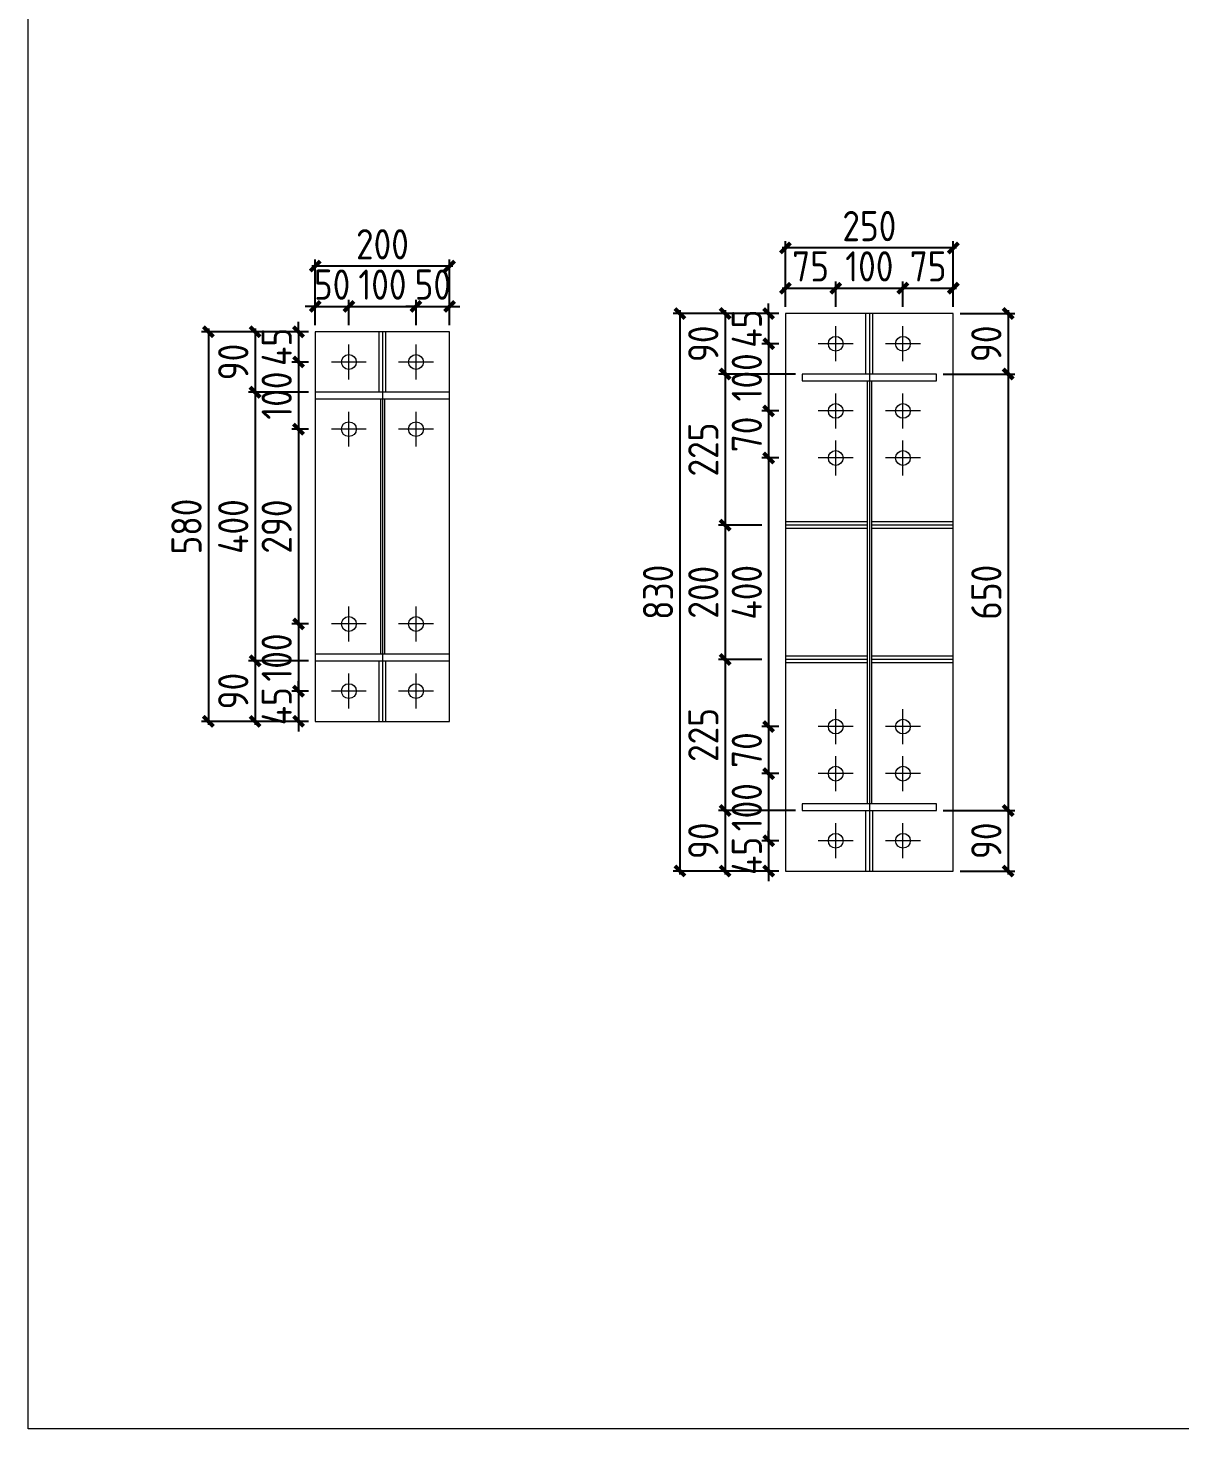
# Model space of a CAD drawing. Extents: x 485428 to 797698, y 56414 to 211814.
# Drawn here: x 704038 to 707469, y 113114 to 117286 of the extents above; entities that cross this region are included whole.
import ezdxf

# ---------------------------------------------------------------- set-up
doc = ezdxf.new("R2010")
doc.units = 0
doc.header["$LTSCALE"] = 1000
doc.header["$MEASUREMENT"] = 0
doc.styles.get("Standard").update_dxf_attribs({"font": 'gbenor.shx', "bigfont": 'gbcbig.shx'})
doc.dimstyles.get("Standard").update_dxf_attribs({"dimscale": 100, "dimtxt": 2, "dimasz": 0.4, "dimexe": 0.5, "dimexo": 1, "dimgap": 0.5, "dimtad": 1, "dimdec": 0, "dimzin": 0, "dimdsep": 46, "dimtxsty": 'Standard', "dimblk": 'ARCHTICK', "dimcen": 0.09, "dimadec": 0, "dimazin": 0, "dimtfac": 1, "dimtdec": 0, "dimtix": 1, "dimtmove": 2, "dimatfit": 3, "dimfxl": 1, "dimtolj": 1, "dimtzin": 0, "dimarcsym": 0})

# ---------------------------------------------------------------- blocks, each defined once
blk = doc.blocks.new('_ArchTick')
at = {"color": 0, "linetype": 'ByBlock', "const_width": 0.4}
blk.add_lwpolyline([(-0.5, -0.5), (0.5, 0.5)], dxfattribs=at)
blk = doc.blocks.new('*D1453')
at = {"color": 3, "lineweight": -2}
for p, q in [((704893.6, 116456.9), (704863.6, 116456.9)), ((704893.6, 116401.4), (704893.6, 116476.9)), ((704893.6, 116456.9), (704993.6, 116456.9)), ((704993.6, 116401.4), (704993.6, 116476.9)), ((704993.6, 116456.9), (705023.6, 116456.9))]:
    blk.add_line(p, q, dxfattribs=at)
at = {"layer": 'Defpoints', "color": 0}
for p in [(704993.6, 116456.9), (704893.6, 116381.4), (704993.6, 116381.4)]:
    blk.add_point(p, dxfattribs=at)
at = {"color": 3, "lineweight": -2, "xscale": 30, "yscale": 30, "zscale": 30}
blk.add_blockref('_ArchTick', (704893.6, 116456.9), dxfattribs=at)
at = {"color": 3, "lineweight": -2, "xscale": 30, "yscale": 30, "zscale": 30, "rotation": 180}
blk.add_blockref('_ArchTick', (704993.6, 116456.9), dxfattribs=at)
at = {"color": 0, "lineweight": 15, "insert": (704943.6, 116521.9), "char_height": 90, "attachment_point": 5}
blk.add_mtext('\\A1;50', dxfattribs=at)
blk = doc.blocks.new('*D1426')
at = {"color": 3, "lineweight": -2}
for p, q in [((704983.6, 116456.9), (705203.6, 116456.9)), ((704993.6, 116401.4), (704993.6, 116476.9)), ((705193.6, 116401.4), (705193.6, 116476.9))]:
    blk.add_line(p, q, dxfattribs=at)
at = {"layer": 'Defpoints', "color": 0}
for p in [(705193.6, 116456.9), (704993.6, 116381.4), (705193.6, 116381.4)]:
    blk.add_point(p, dxfattribs=at)
at = {"color": 3, "lineweight": -2, "xscale": 30, "yscale": 30, "zscale": 30, "rotation": 180}
blk.add_blockref('_ArchTick', (704993.6, 116456.9), dxfattribs=at)
at = {"color": 3, "lineweight": -2, "xscale": 30, "yscale": 30, "zscale": 30}
blk.add_blockref('_ArchTick', (705193.6, 116456.9), dxfattribs=at)
at = {"color": 0, "lineweight": 15, "insert": (705093.6, 116521.9), "char_height": 90, "attachment_point": 5}
blk.add_mtext('\\A1;100', dxfattribs=at)
blk = doc.blocks.new('*D1454')
at = {"color": 3, "lineweight": -2}
for p, q in [((705193.6, 116456.9), (705163.6, 116456.9)), ((705193.6, 116401.4), (705193.6, 116476.9)), ((705193.6, 116456.9), (705293.6, 116456.9)), ((705293.6, 116401.4), (705293.6, 116476.9)), ((705293.6, 116456.9), (705323.6, 116456.9))]:
    blk.add_line(p, q, dxfattribs=at)
at = {"layer": 'Defpoints', "color": 0}
for p in [(705293.6, 116456.9), (705193.6, 116381.4), (705293.6, 116381.4)]:
    blk.add_point(p, dxfattribs=at)
at = {"color": 3, "lineweight": -2, "xscale": 30, "yscale": 30, "zscale": 30}
blk.add_blockref('_ArchTick', (705193.6, 116456.9), dxfattribs=at)
at = {"color": 3, "lineweight": -2, "xscale": 30, "yscale": 30, "zscale": 30, "rotation": 180}
blk.add_blockref('_ArchTick', (705293.6, 116456.9), dxfattribs=at)
at = {"color": 0, "lineweight": 15, "insert": (705243.6, 116521.9), "char_height": 90, "attachment_point": 5}
blk.add_mtext('\\A1;50', dxfattribs=at)
blk = doc.blocks.new('*D1427')
at = {"color": 3, "lineweight": -2}
for p, q in [((704843.7, 116381.4), (704843.7, 116411.4)), ((704873.6, 116381.4), (704823.7, 116381.4)), ((704843.7, 116381.4), (704843.7, 116291.4)), ((704873.6, 116291.4), (704823.7, 116291.4)), ((704843.7, 116291.4), (704843.7, 116261.4))]:
    blk.add_line(p, q, dxfattribs=at)
at = {"layer": 'Defpoints', "color": 0}
for p in [(704893.6, 116381.4), (704843.7, 116291.4), (704893.6, 116291.4)]:
    blk.add_point(p, dxfattribs=at)
at = {"color": 3, "lineweight": -2, "xscale": 30, "yscale": 30, "zscale": 30}
for p, rotation in [((704843.7, 116381.4), 270), ((704843.7, 116291.4), 90)]:
    blk.add_blockref('_ArchTick', p, dxfattribs=dict(at, rotation=rotation))
at = {"color": 0, "lineweight": 15, "insert": (704778.7, 116336.4), "char_height": 90, "attachment_point": 5, "rotation": 90}
blk.add_mtext('\\A1;45', dxfattribs=at)
blk = doc.blocks.new('*D1428')
at = {"color": 3, "lineweight": -2}
for p, q in [((704873.6, 116291.4), (704823.7, 116291.4)), ((704843.7, 116301.4), (704843.7, 116081.4)), ((704873.6, 116091.4), (704823.7, 116091.4))]:
    blk.add_line(p, q, dxfattribs=at)
at = {"layer": 'Defpoints', "color": 0}
for p in [(704893.6, 116291.4), (704843.7, 116091.4), (704893.6, 116091.4)]:
    blk.add_point(p, dxfattribs=at)
at = {"color": 3, "lineweight": -2, "xscale": 30, "yscale": 30, "zscale": 30}
for p, rotation in [((704843.7, 116291.4), 90), ((704843.7, 116091.4), 270)]:
    blk.add_blockref('_ArchTick', p, dxfattribs=dict(at, rotation=rotation))
at = {"color": 0, "lineweight": 15, "insert": (704778.7, 116191.4), "char_height": 90, "attachment_point": 5, "rotation": 90}
blk.add_mtext('\\A1;100', dxfattribs=at)
blk = doc.blocks.new('*D1429')
at = {"color": 3, "lineweight": -2}
for p, q in [((704873.6, 116091.4), (704823.7, 116091.4)), ((704843.7, 116101.4), (704843.7, 115501.4)), ((704873.6, 115511.4), (704823.7, 115511.4))]:
    blk.add_line(p, q, dxfattribs=at)
at = {"layer": 'Defpoints', "color": 0}
for p in [(704893.6, 116091.4), (704843.7, 115511.4), (704893.6, 115511.4)]:
    blk.add_point(p, dxfattribs=at)
at = {"color": 3, "lineweight": -2, "xscale": 30, "yscale": 30, "zscale": 30}
for p, rotation in [((704843.7, 116091.4), 90), ((704843.7, 115511.4), 270)]:
    blk.add_blockref('_ArchTick', p, dxfattribs=dict(at, rotation=rotation))
at = {"color": 0, "lineweight": 15, "insert": (704778.7, 115801.4), "char_height": 90, "attachment_point": 5, "rotation": 90}
blk.add_mtext('\\A1;290', dxfattribs=at)
blk = doc.blocks.new('*D1430')
at = {"color": 3, "lineweight": -2}
for p, q in [((704843.7, 115521.4), (704843.7, 115301.4)), ((704873.6, 115511.4), (704823.7, 115511.4)), ((704873.6, 115311.4), (704823.7, 115311.4))]:
    blk.add_line(p, q, dxfattribs=at)
at = {"layer": 'Defpoints', "color": 0}
for p in [(704893.6, 115511.4), (704843.7, 115311.4), (704893.6, 115311.4)]:
    blk.add_point(p, dxfattribs=at)
at = {"color": 3, "lineweight": -2, "xscale": 30, "yscale": 30, "zscale": 30}
for p, rotation in [((704843.7, 115511.4), 90), ((704843.7, 115311.4), 270)]:
    blk.add_blockref('_ArchTick', p, dxfattribs=dict(at, rotation=rotation))
at = {"color": 0, "lineweight": 15, "insert": (704778.7, 115411.4), "char_height": 90, "attachment_point": 5, "rotation": 90}
blk.add_mtext('\\A1;100', dxfattribs=at)
blk = doc.blocks.new('*D1431')
at = {"color": 3, "lineweight": -2}
for p, q in [((704873.6, 115311.4), (704823.7, 115311.4)), ((704843.7, 115311.4), (704843.7, 115341.4)), ((704843.7, 115311.4), (704843.7, 115221.4)), ((704873.6, 115221.4), (704823.7, 115221.4)), ((704843.7, 115221.4), (704843.7, 115191.4))]:
    blk.add_line(p, q, dxfattribs=at)
at = {"layer": 'Defpoints', "color": 0}
for p in [(704893.6, 115311.4), (704843.7, 115221.4), (704893.6, 115221.4)]:
    blk.add_point(p, dxfattribs=at)
at = {"color": 3, "lineweight": -2, "xscale": 30, "yscale": 30, "zscale": 30}
for p, rotation in [((704843.7, 115311.4), 270), ((704843.7, 115221.4), 90)]:
    blk.add_blockref('_ArchTick', p, dxfattribs=dict(at, rotation=rotation))
at = {"color": 0, "lineweight": 15, "insert": (704778.7, 115266.4), "char_height": 90, "attachment_point": 5, "rotation": 90}
blk.add_mtext('\\A1;45', dxfattribs=at)
blk = doc.blocks.new('*D1455')
at = {"color": 3, "lineweight": -2}
for p, q in [((704873.6, 116381.4), (704694.3, 116381.4)), ((704714.3, 116391.4), (704714.3, 116191.4)), ((704873.6, 116201.4), (704694.3, 116201.4))]:
    blk.add_line(p, q, dxfattribs=at)
at = {"layer": 'Defpoints', "color": 0}
for p in [(704893.6, 116381.4), (704714.3, 116201.4), (704893.6, 116201.4)]:
    blk.add_point(p, dxfattribs=at)
at = {"color": 3, "lineweight": -2, "xscale": 30, "yscale": 30, "zscale": 30}
for p, rotation in [((704714.3, 116381.4), 90), ((704714.3, 116201.4), 270)]:
    blk.add_blockref('_ArchTick', p, dxfattribs=dict(at, rotation=rotation))
at = {"color": 0, "lineweight": 15, "insert": (704649.3, 116291.4), "char_height": 90, "attachment_point": 5, "rotation": 90}
blk.add_mtext('\\A1;90', dxfattribs=at)
blk = doc.blocks.new('*D1456')
at = {"color": 3, "lineweight": -2}
for p, q in [((704873.6, 116201.4), (704694.3, 116201.4)), ((704714.3, 116211.4), (704714.3, 115391.4)), ((704873.6, 115401.4), (704694.3, 115401.4))]:
    blk.add_line(p, q, dxfattribs=at)
at = {"layer": 'Defpoints', "color": 0}
for p in [(704893.6, 116201.4), (704714.3, 115401.4), (704893.6, 115401.4)]:
    blk.add_point(p, dxfattribs=at)
at = {"color": 3, "lineweight": -2, "xscale": 30, "yscale": 30, "zscale": 30}
for p, rotation in [((704714.3, 116201.4), 90), ((704714.3, 115401.4), 270)]:
    blk.add_blockref('_ArchTick', p, dxfattribs=dict(at, rotation=rotation))
at = {"color": 0, "lineweight": 15, "insert": (704649.3, 115801.4), "char_height": 90, "attachment_point": 5, "rotation": 90}
blk.add_mtext('\\A1;400', dxfattribs=at)
blk = doc.blocks.new('*D1457')
at = {"color": 3, "lineweight": -2}
for p, q in [((704873.6, 115401.4), (704694.3, 115401.4)), ((704714.3, 115411.4), (704714.3, 115211.4)), ((704873.6, 115221.4), (704694.3, 115221.4))]:
    blk.add_line(p, q, dxfattribs=at)
at = {"layer": 'Defpoints', "color": 0}
for p in [(704893.6, 115401.4), (704714.3, 115221.4), (704893.6, 115221.4)]:
    blk.add_point(p, dxfattribs=at)
at = {"color": 3, "lineweight": -2, "xscale": 30, "yscale": 30, "zscale": 30}
for p, rotation in [((704714.3, 115401.4), 90), ((704714.3, 115221.4), 270)]:
    blk.add_blockref('_ArchTick', p, dxfattribs=dict(at, rotation=rotation))
at = {"color": 0, "lineweight": 15, "insert": (704649.3, 115311.4), "char_height": 90, "attachment_point": 5, "rotation": 90}
blk.add_mtext('\\A1;90', dxfattribs=at)
blk = doc.blocks.new('*D1458')
at = {"color": 3, "lineweight": -2}
for p, q in [((704873.6, 116381.4), (704555.1, 116381.4)), ((704575.1, 116391.4), (704575.1, 115211.4)), ((704873.6, 115221.4), (704555.1, 115221.4))]:
    blk.add_line(p, q, dxfattribs=at)
at = {"layer": 'Defpoints', "color": 0}
for p in [(704893.6, 116381.4), (704575.1, 115221.4), (704893.6, 115221.4)]:
    blk.add_point(p, dxfattribs=at)
at = {"color": 3, "lineweight": -2, "xscale": 30, "yscale": 30, "zscale": 30}
for p, rotation in [((704575.1, 116381.4), 90), ((704575.1, 115221.4), 270)]:
    blk.add_blockref('_ArchTick', p, dxfattribs=dict(at, rotation=rotation))
at = {"color": 0, "lineweight": 15, "insert": (704510.1, 115801.4), "char_height": 90, "attachment_point": 5, "rotation": 90}
blk.add_mtext('\\A1;580', dxfattribs=at)
blk = doc.blocks.new('*D1459')
at = {"color": 3, "lineweight": -2}
for p, q in [((705303.6, 116577), (704883.6, 116577)), ((704893.6, 116401.4), (704893.6, 116597)), ((705293.6, 116401.4), (705293.6, 116597))]:
    blk.add_line(p, q, dxfattribs=at)
at = {"layer": 'Defpoints', "color": 0}
for p in [(704893.6, 116577), (704893.6, 116381.4), (705293.6, 116381.4)]:
    blk.add_point(p, dxfattribs=at)
at = {"color": 3, "lineweight": -2, "xscale": 30, "yscale": 30, "zscale": 30, "rotation": 180}
blk.add_blockref('_ArchTick', (704893.6, 116577), dxfattribs=at)
at = {"color": 3, "lineweight": -2, "xscale": 30, "yscale": 30, "zscale": 30}
blk.add_blockref('_ArchTick', (705293.6, 116577), dxfattribs=at)
at = {"color": 0, "lineweight": 15, "insert": (705093.6, 116642), "char_height": 90, "attachment_point": 5}
blk.add_mtext('\\A1;200', dxfattribs=at)
blk = doc.blocks.new('*D1460')
at = {"color": 3, "lineweight": -2}
for p, q in [((706293.6, 116455.7), (706293.6, 116531.2)), ((706443.6, 116455.7), (706443.6, 116531.2)), ((706283.6, 116511.2), (706453.6, 116511.2))]:
    blk.add_line(p, q, dxfattribs=at)
at = {"layer": 'Defpoints', "color": 0}
for p in [(706443.6, 116511.2), (706293.6, 116435.7), (706443.6, 116435.7)]:
    blk.add_point(p, dxfattribs=at)
at = {"color": 3, "lineweight": -2, "xscale": 30, "yscale": 30, "zscale": 30, "rotation": 180}
blk.add_blockref('_ArchTick', (706293.6, 116511.2), dxfattribs=at)
at = {"color": 3, "lineweight": -2, "xscale": 30, "yscale": 30, "zscale": 30}
blk.add_blockref('_ArchTick', (706443.6, 116511.2), dxfattribs=at)
at = {"color": 0, "lineweight": 15, "insert": (706368.6, 116576.2), "char_height": 90, "attachment_point": 5}
blk.add_mtext('\\A1;75', dxfattribs=at)
blk = doc.blocks.new('*D1432')
at = {"color": 3, "lineweight": -2}
for p, q in [((706443.6, 116455.7), (706443.6, 116531.2)), ((706643.6, 116455.7), (706643.6, 116531.2)), ((706433.6, 116511.2), (706653.6, 116511.2))]:
    blk.add_line(p, q, dxfattribs=at)
at = {"layer": 'Defpoints', "color": 0}
for p in [(706643.6, 116511.2), (706443.6, 116435.7), (706643.6, 116435.7)]:
    blk.add_point(p, dxfattribs=at)
at = {"color": 3, "lineweight": -2, "xscale": 30, "yscale": 30, "zscale": 30, "rotation": 180}
blk.add_blockref('_ArchTick', (706443.6, 116511.2), dxfattribs=at)
at = {"color": 3, "lineweight": -2, "xscale": 30, "yscale": 30, "zscale": 30}
blk.add_blockref('_ArchTick', (706643.6, 116511.2), dxfattribs=at)
at = {"color": 0, "lineweight": 15, "insert": (706543.6, 116576.2), "char_height": 90, "attachment_point": 5}
blk.add_mtext('\\A1;100', dxfattribs=at)
blk = doc.blocks.new('*D1461')
at = {"color": 3, "lineweight": -2}
for p, q in [((706643.6, 116455.7), (706643.6, 116531.2)), ((706793.6, 116455.7), (706793.6, 116531.2)), ((706633.6, 116511.2), (706803.6, 116511.2))]:
    blk.add_line(p, q, dxfattribs=at)
at = {"layer": 'Defpoints', "color": 0}
for p in [(706793.6, 116511.2), (706643.6, 116435.7), (706793.6, 116435.7)]:
    blk.add_point(p, dxfattribs=at)
at = {"color": 3, "lineweight": -2, "xscale": 30, "yscale": 30, "zscale": 30, "rotation": 180}
blk.add_blockref('_ArchTick', (706643.6, 116511.2), dxfattribs=at)
at = {"color": 3, "lineweight": -2, "xscale": 30, "yscale": 30, "zscale": 30}
blk.add_blockref('_ArchTick', (706793.6, 116511.2), dxfattribs=at)
at = {"color": 0, "lineweight": 15, "insert": (706718.6, 116576.2), "char_height": 90, "attachment_point": 5}
blk.add_mtext('\\A1;75', dxfattribs=at)
blk = doc.blocks.new('*D1433')
at = {"color": 3, "lineweight": -2}
for p, q in [((706243.7, 116435.7), (706243.7, 116465.7)), ((706273.6, 116435.7), (706223.7, 116435.7)), ((706243.7, 116435.7), (706243.7, 116345.7)), ((706273.6, 116345.7), (706223.7, 116345.7)), ((706243.7, 116345.7), (706243.7, 116315.7))]:
    blk.add_line(p, q, dxfattribs=at)
at = {"layer": 'Defpoints', "color": 0}
for p in [(706293.6, 116435.7), (706243.7, 116345.7), (706293.6, 116345.7)]:
    blk.add_point(p, dxfattribs=at)
at = {"color": 3, "lineweight": -2, "xscale": 30, "yscale": 30, "zscale": 30}
for p, rotation in [((706243.7, 116435.7), 270), ((706243.7, 116345.7), 90)]:
    blk.add_blockref('_ArchTick', p, dxfattribs=dict(at, rotation=rotation))
at = {"color": 0, "lineweight": 15, "insert": (706178.7, 116390.7), "char_height": 90, "attachment_point": 5, "rotation": 90}
blk.add_mtext('\\A1;45', dxfattribs=at)
blk = doc.blocks.new('*D1434')
at = {"color": 3, "lineweight": -2}
for p, q in [((706243.7, 116355.7), (706243.7, 116135.7)), ((706273.6, 116345.7), (706223.7, 116345.7)), ((706273.6, 116145.7), (706223.7, 116145.7))]:
    blk.add_line(p, q, dxfattribs=at)
at = {"layer": 'Defpoints', "color": 0}
for p in [(706293.6, 116345.7), (706243.7, 116145.7), (706293.6, 116145.7)]:
    blk.add_point(p, dxfattribs=at)
at = {"color": 3, "lineweight": -2, "xscale": 30, "yscale": 30, "zscale": 30}
for p, rotation in [((706243.7, 116345.7), 90), ((706243.7, 116145.7), 270)]:
    blk.add_blockref('_ArchTick', p, dxfattribs=dict(at, rotation=rotation))
at = {"color": 0, "lineweight": 15, "insert": (706178.7, 116245.7), "char_height": 90, "attachment_point": 5, "rotation": 90}
blk.add_mtext('\\A1;100', dxfattribs=at)
blk = doc.blocks.new('*D1435')
at = {"color": 3, "lineweight": -2}
for p, q in [((706273.6, 116145.7), (706223.7, 116145.7)), ((706243.7, 116155.7), (706243.7, 115995.7)), ((706273.6, 116005.7), (706223.7, 116005.7))]:
    blk.add_line(p, q, dxfattribs=at)
at = {"layer": 'Defpoints', "color": 0}
for p in [(706293.6, 116145.7), (706243.7, 116005.7), (706293.6, 116005.7)]:
    blk.add_point(p, dxfattribs=at)
at = {"color": 3, "lineweight": -2, "xscale": 30, "yscale": 30, "zscale": 30}
for p, rotation in [((706243.7, 116145.7), 90), ((706243.7, 116005.7), 270)]:
    blk.add_blockref('_ArchTick', p, dxfattribs=dict(at, rotation=rotation))
at = {"color": 0, "lineweight": 15, "insert": (706178.7, 116075.7), "char_height": 90, "attachment_point": 5, "rotation": 90}
blk.add_mtext('\\A1;70', dxfattribs=at)
blk = doc.blocks.new('*D1436')
at = {"color": 3, "lineweight": -2}
for p, q in [((706273.6, 116005.7), (706223.7, 116005.7)), ((706243.7, 116015.7), (706243.7, 115195.7)), ((706273.6, 115205.7), (706223.7, 115205.7))]:
    blk.add_line(p, q, dxfattribs=at)
at = {"layer": 'Defpoints', "color": 0}
for p in [(706293.6, 116005.7), (706243.7, 115205.7), (706293.6, 115205.7)]:
    blk.add_point(p, dxfattribs=at)
at = {"color": 3, "lineweight": -2, "xscale": 30, "yscale": 30, "zscale": 30}
for p, rotation in [((706243.7, 116005.7), 90), ((706243.7, 115205.7), 270)]:
    blk.add_blockref('_ArchTick', p, dxfattribs=dict(at, rotation=rotation))
at = {"color": 0, "lineweight": 15, "insert": (706178.7, 115605.7), "char_height": 90, "attachment_point": 5, "rotation": 90}
blk.add_mtext('\\A1;400', dxfattribs=at)
blk = doc.blocks.new('*D1437')
at = {"color": 3, "lineweight": -2}
for p, q in [((706273.6, 115205.7), (706223.7, 115205.7)), ((706243.7, 115215.7), (706243.7, 115055.7)), ((706273.6, 115065.7), (706223.7, 115065.7))]:
    blk.add_line(p, q, dxfattribs=at)
at = {"layer": 'Defpoints', "color": 0}
for p in [(706293.6, 115205.7), (706243.7, 115065.7), (706293.6, 115065.7)]:
    blk.add_point(p, dxfattribs=at)
at = {"color": 3, "lineweight": -2, "xscale": 30, "yscale": 30, "zscale": 30}
for p, rotation in [((706243.7, 115205.7), 90), ((706243.7, 115065.7), 270)]:
    blk.add_blockref('_ArchTick', p, dxfattribs=dict(at, rotation=rotation))
at = {"color": 0, "lineweight": 15, "insert": (706178.7, 115135.7), "char_height": 90, "attachment_point": 5, "rotation": 90}
blk.add_mtext('\\A1;70', dxfattribs=at)
blk = doc.blocks.new('*D1438')
at = {"color": 3, "lineweight": -2}
for p, q in [((706273.6, 115065.7), (706223.7, 115065.7)), ((706243.7, 115075.7), (706243.7, 114855.7)), ((706273.6, 114865.7), (706223.7, 114865.7))]:
    blk.add_line(p, q, dxfattribs=at)
at = {"layer": 'Defpoints', "color": 0}
for p in [(706293.6, 115065.7), (706243.7, 114865.7), (706293.6, 114865.7)]:
    blk.add_point(p, dxfattribs=at)
at = {"color": 3, "lineweight": -2, "xscale": 30, "yscale": 30, "zscale": 30}
for p, rotation in [((706243.7, 115065.7), 90), ((706243.7, 114865.7), 270)]:
    blk.add_blockref('_ArchTick', p, dxfattribs=dict(at, rotation=rotation))
at = {"color": 0, "lineweight": 15, "insert": (706178.7, 114965.7), "char_height": 90, "attachment_point": 5, "rotation": 90}
blk.add_mtext('\\A1;100', dxfattribs=at)
blk = doc.blocks.new('*D1462')
at = {"color": 3, "lineweight": -2}
for p, q in [((706243.7, 114865.7), (706243.7, 114895.7)), ((706273.6, 114865.7), (706223.7, 114865.7)), ((706243.7, 114865.7), (706243.7, 114775.7)), ((706273.6, 114775.7), (706223.7, 114775.7)), ((706243.7, 114775.7), (706243.7, 114745.7))]:
    blk.add_line(p, q, dxfattribs=at)
at = {"layer": 'Defpoints', "color": 0}
for p in [(706293.6, 114865.7), (706243.7, 114775.7), (706293.6, 114775.7)]:
    blk.add_point(p, dxfattribs=at)
at = {"color": 3, "lineweight": -2, "xscale": 30, "yscale": 30, "zscale": 30}
for p, rotation in [((706243.7, 114865.7), 270), ((706243.7, 114775.7), 90)]:
    blk.add_blockref('_ArchTick', p, dxfattribs=dict(at, rotation=rotation))
at = {"color": 0, "lineweight": 15, "insert": (706178.7, 114820.7), "char_height": 90, "attachment_point": 5, "rotation": 90}
blk.add_mtext('\\A1;45', dxfattribs=at)
blk = doc.blocks.new('*D1463')
at = {"color": 3, "lineweight": -2}
for p, q in [((706114.2, 116445.7), (706114.2, 116245.7)), ((706273.6, 116435.7), (706094.2, 116435.7)), ((706323.6, 116255.7), (706094.2, 116255.7))]:
    blk.add_line(p, q, dxfattribs=at)
at = {"layer": 'Defpoints', "color": 0}
for p in [(706293.6, 116435.7), (706114.2, 116255.7), (706343.6, 116255.7)]:
    blk.add_point(p, dxfattribs=at)
at = {"color": 3, "lineweight": -2, "xscale": 30, "yscale": 30, "zscale": 30}
for p, rotation in [((706114.2, 116435.7), 90), ((706114.2, 116255.7), 270)]:
    blk.add_blockref('_ArchTick', p, dxfattribs=dict(at, rotation=rotation))
at = {"color": 0, "lineweight": 15, "insert": (706049.2, 116345.7), "char_height": 90, "attachment_point": 5, "rotation": 90}
blk.add_mtext('\\A1;90', dxfattribs=at)
blk = doc.blocks.new('*D1464')
at = {"color": 3, "lineweight": -2}
for p, q in [((706323.6, 116255.7), (706094.2, 116255.7)), ((706114.2, 116265.7), (706114.2, 115795.7)), ((706223.7, 115805.7), (706094.2, 115805.7))]:
    blk.add_line(p, q, dxfattribs=at)
at = {"layer": 'Defpoints', "color": 0}
for p in [(706343.6, 116255.7), (706114.2, 115805.7), (706243.7, 115805.7)]:
    blk.add_point(p, dxfattribs=at)
at = {"color": 3, "lineweight": -2, "xscale": 30, "yscale": 30, "zscale": 30}
for p, rotation in [((706114.2, 116255.7), 90), ((706114.2, 115805.7), 270)]:
    blk.add_blockref('_ArchTick', p, dxfattribs=dict(at, rotation=rotation))
at = {"color": 0, "lineweight": 15, "insert": (706049.2, 116030.7), "char_height": 90, "attachment_point": 5, "rotation": 90}
blk.add_mtext('\\A1;225', dxfattribs=at)
blk = doc.blocks.new('*D1439')
at = {"color": 3, "lineweight": -2}
for p, q in [((706114.2, 115815.7), (706114.2, 115395.7)), ((706223.7, 115805.7), (706094.2, 115805.7)), ((706223.7, 115405.7), (706094.2, 115405.7))]:
    blk.add_line(p, q, dxfattribs=at)
at = {"layer": 'Defpoints', "color": 0}
for p in [(706243.7, 115805.7), (706114.2, 115405.7), (706243.7, 115405.7)]:
    blk.add_point(p, dxfattribs=at)
at = {"color": 3, "lineweight": -2, "xscale": 30, "yscale": 30, "zscale": 30}
for p, rotation in [((706114.2, 115805.7), 90), ((706114.2, 115405.7), 270)]:
    blk.add_blockref('_ArchTick', p, dxfattribs=dict(at, rotation=rotation))
at = {"color": 0, "lineweight": 15, "insert": (706049.2, 115605.7), "char_height": 90, "attachment_point": 5, "rotation": 90}
blk.add_mtext('\\A1;200', dxfattribs=at)
blk = doc.blocks.new('*D1465')
at = {"color": 3, "lineweight": -2}
for p, q in [((706223.7, 115405.7), (706094.2, 115405.7)), ((706114.2, 115415.7), (706114.2, 114945.7)), ((706323.6, 114955.7), (706094.2, 114955.7))]:
    blk.add_line(p, q, dxfattribs=at)
at = {"layer": 'Defpoints', "color": 0}
for p in [(706243.7, 115405.7), (706114.2, 114955.7), (706343.6, 114955.7)]:
    blk.add_point(p, dxfattribs=at)
at = {"color": 3, "lineweight": -2, "xscale": 30, "yscale": 30, "zscale": 30}
for p, rotation in [((706114.2, 115405.7), 90), ((706114.2, 114955.7), 270)]:
    blk.add_blockref('_ArchTick', p, dxfattribs=dict(at, rotation=rotation))
at = {"color": 0, "lineweight": 15, "insert": (706049.2, 115180.7), "char_height": 90, "attachment_point": 5, "rotation": 90}
blk.add_mtext('\\A1;225', dxfattribs=at)
blk = doc.blocks.new('*D1466')
at = {"color": 3, "lineweight": -2}
for p, q in [((706323.6, 114955.7), (706094.2, 114955.7)), ((706114.2, 114965.7), (706114.2, 114765.7)), ((706273.6, 114775.7), (706094.2, 114775.7))]:
    blk.add_line(p, q, dxfattribs=at)
at = {"layer": 'Defpoints', "color": 0}
for p in [(706343.6, 114955.7), (706114.2, 114775.7), (706293.6, 114775.7)]:
    blk.add_point(p, dxfattribs=at)
at = {"color": 3, "lineweight": -2, "xscale": 30, "yscale": 30, "zscale": 30}
for p, rotation in [((706114.2, 114955.7), 90), ((706114.2, 114775.7), 270)]:
    blk.add_blockref('_ArchTick', p, dxfattribs=dict(at, rotation=rotation))
at = {"color": 0, "lineweight": 15, "insert": (706049.2, 114865.7), "char_height": 90, "attachment_point": 5, "rotation": 90}
blk.add_mtext('\\A1;90', dxfattribs=at)
blk = doc.blocks.new('*D1467')
at = {"color": 3, "lineweight": -2}
for p, q in [((705979.4, 116445.7), (705979.4, 114765.7)), ((706273.6, 116435.7), (705959.4, 116435.7)), ((706273.6, 114775.7), (705959.4, 114775.7))]:
    blk.add_line(p, q, dxfattribs=at)
at = {"layer": 'Defpoints', "color": 0}
for p in [(706293.6, 116435.7), (705979.4, 114775.7), (706293.6, 114775.7)]:
    blk.add_point(p, dxfattribs=at)
at = {"color": 3, "lineweight": -2, "xscale": 30, "yscale": 30, "zscale": 30}
for p, rotation in [((705979.4, 116435.7), 90), ((705979.4, 114775.7), 270)]:
    blk.add_blockref('_ArchTick', p, dxfattribs=dict(at, rotation=rotation))
at = {"color": 0, "lineweight": 15, "insert": (705914.4, 115605.7), "char_height": 90, "attachment_point": 5, "rotation": 90}
blk.add_mtext('\\A1;830', dxfattribs=at)
blk = doc.blocks.new('*D1468')
at = {"color": 3, "lineweight": -2}
for p, q in [((706293.6, 116455.7), (706293.6, 116651.2)), ((706793.6, 116455.7), (706793.6, 116651.2)), ((706803.6, 116631.2), (706283.6, 116631.2))]:
    blk.add_line(p, q, dxfattribs=at)
at = {"layer": 'Defpoints', "color": 0}
for p in [(706293.6, 116631.2), (706293.6, 116435.7), (706793.6, 116435.7)]:
    blk.add_point(p, dxfattribs=at)
at = {"color": 3, "lineweight": -2, "xscale": 30, "yscale": 30, "zscale": 30, "rotation": 180}
blk.add_blockref('_ArchTick', (706293.6, 116631.2), dxfattribs=at)
at = {"color": 3, "lineweight": -2, "xscale": 30, "yscale": 30, "zscale": 30}
blk.add_blockref('_ArchTick', (706793.6, 116631.2), dxfattribs=at)
at = {"color": 0, "lineweight": 15, "insert": (706543.6, 116696.2), "char_height": 90, "attachment_point": 5}
blk.add_mtext('\\A1;250', dxfattribs=at)
blk = doc.blocks.new('*D3338')
at = {"color": 3, "lineweight": -2}
for p, q in [((706957, 116445.7), (706957, 116245.7)), ((706813.6, 116435.7), (706977, 116435.7)), ((706763.6, 116255.7), (706977, 116255.7))]:
    blk.add_line(p, q, dxfattribs=at)
at = {"layer": 'Defpoints', "color": 0}
for p in [(706793.6, 116435.7), (706743.6, 116255.7), (706957, 116255.7)]:
    blk.add_point(p, dxfattribs=at)
at = {"color": 3, "lineweight": -2, "xscale": 30, "yscale": 30, "zscale": 30}
for p, rotation in [((706957, 116435.7), 90), ((706957, 116255.7), 270)]:
    blk.add_blockref('_ArchTick', p, dxfattribs=dict(at, rotation=rotation))
at = {"color": 0, "lineweight": 15, "insert": (706892, 116345.7), "char_height": 90, "attachment_point": 5, "rotation": 90}
blk.add_mtext('\\A1;90', dxfattribs=at)
blk = doc.blocks.new('*D3339')
at = {"color": 3, "lineweight": -2}
for p, q in [((706763.6, 116255.7), (706977, 116255.7)), ((706957, 116265.7), (706957, 114945.7)), ((706763.6, 114955.7), (706977, 114955.7))]:
    blk.add_line(p, q, dxfattribs=at)
at = {"layer": 'Defpoints', "color": 0}
for p in [(706743.6, 116255.7), (706743.6, 114955.7), (706957, 114955.7)]:
    blk.add_point(p, dxfattribs=at)
at = {"color": 3, "lineweight": -2, "xscale": 30, "yscale": 30, "zscale": 30}
for p, rotation in [((706957, 116255.7), 90), ((706957, 114955.7), 270)]:
    blk.add_blockref('_ArchTick', p, dxfattribs=dict(at, rotation=rotation))
at = {"color": 0, "lineweight": 15, "insert": (706892, 115605.7), "char_height": 90, "attachment_point": 5, "rotation": 90}
blk.add_mtext('\\A1;650', dxfattribs=at)
blk = doc.blocks.new('*D3340')
at = {"color": 3, "lineweight": -2}
for p, q in [((706763.6, 114955.7), (706977, 114955.7)), ((706957, 114965.7), (706957, 114765.7)), ((706813.6, 114775.7), (706977, 114775.7))]:
    blk.add_line(p, q, dxfattribs=at)
at = {"layer": 'Defpoints', "color": 0}
for p in [(706743.6, 114955.7), (706793.6, 114775.7), (706957, 114775.7)]:
    blk.add_point(p, dxfattribs=at)
at = {"color": 3, "lineweight": -2, "xscale": 30, "yscale": 30, "zscale": 30}
for p, rotation in [((706957, 114955.7), 90), ((706957, 114775.7), 270)]:
    blk.add_blockref('_ArchTick', p, dxfattribs=dict(at, rotation=rotation))
at = {"color": 0, "lineweight": 15, "insert": (706892, 114865.7), "char_height": 90, "attachment_point": 5, "rotation": 90}
blk.add_mtext('\\A1;90', dxfattribs=at)

msp = doc.modelspace()

# ---------------------------------------------------------------- linework, layer by layer
at = {"lineweight": 15}
for p, q in [((706293.6, 116435.7), (706293.6, 114775.7)), ((706793.6, 116435.7), (706293.6, 116435.7)), ((706443.6, 116293.7), (706443.6, 116397.7)), ((706643.6, 116293.7), (706643.6, 116397.7)), ((706793.6, 114775.7), (706793.6, 116435.7)), ((704893.6, 116381.4), (704893.6, 115221.4)), ((705293.6, 116381.4), (704893.6, 116381.4)), ((705293.6, 115221.4), (705293.6, 116381.4)), ((704993.6, 116239.4), (704993.6, 116343.4)), ((705193.6, 116239.4), (705193.6, 116343.4)), ((706495.6, 116345.7), (706391.6, 116345.7)), ((706695.6, 116345.7), (706591.6, 116345.7)), ((705045.6, 116291.4), (704941.6, 116291.4)), ((705245.6, 116291.4), (705141.6, 116291.4)), ((706443.6, 116093.7), (706443.6, 116197.7)), ((706643.6, 116093.7), (706643.6, 116197.7)), ((706495.6, 116145.7), (706391.6, 116145.7)), ((706695.6, 116145.7), (706591.6, 116145.7)), ((704993.6, 116039.4), (704993.6, 116143.4)), ((705193.6, 116039.4), (705193.6, 116143.4)), ((705045.6, 116091.4), (704941.6, 116091.4)), ((705245.6, 116091.4), (705141.6, 116091.4)), ((706443.6, 115953.7), (706443.6, 116057.7)), ((706643.6, 115953.7), (706643.6, 116057.7)), ((706495.6, 116005.7), (706391.6, 116005.7)), ((706695.6, 116005.7), (706591.6, 116005.7)), ((704993.6, 115459.4), (704993.6, 115563.4)), ((705193.6, 115459.4), (705193.6, 115563.4)), ((705045.6, 115511.4), (704941.6, 115511.4)), ((705245.6, 115511.4), (705141.6, 115511.4)), ((704993.6, 115259.4), (704993.6, 115363.4)), ((705193.6, 115259.4), (705193.6, 115363.4)), ((705045.6, 115311.4), (704941.6, 115311.4)), ((705245.6, 115311.4), (705141.6, 115311.4)), ((706443.6, 115153.7), (706443.6, 115257.7)), ((706643.6, 115153.7), (706643.6, 115257.7)), ((704893.6, 115221.4), (705293.6, 115221.4)), ((706495.6, 115205.7), (706391.6, 115205.7)), ((706695.6, 115205.7), (706591.6, 115205.7)), ((706443.6, 115013.7), (706443.6, 115117.7)), ((706643.6, 115013.7), (706643.6, 115117.7)), ((706495.6, 115065.7), (706391.6, 115065.7)), ((706695.6, 115065.7), (706591.6, 115065.7)), ((706443.6, 114813.7), (706443.6, 114917.7)), ((706643.6, 114813.7), (706643.6, 114917.7)), ((706495.6, 114865.7), (706391.6, 114865.7)), ((706695.6, 114865.7), (706591.6, 114865.7)), ((706293.6, 114775.7), (706793.6, 114775.7))]:
    msp.add_line(p, q, dxfattribs=at)
at = {"color": 2, "lineweight": 15}
for p, q in [((706533.6, 116255.7), (706533.6, 116435.7)), ((706553.6, 116255.7), (706553.6, 116435.7)), ((705083.6, 116201.4), (705083.6, 116381.4)), ((705103.6, 116201.4), (705103.6, 116381.4)), ((706537.6, 115815.7), (706293.6, 115815.7)), ((706793.6, 115815.7), (706549.6, 115815.7)), ((706537.6, 115795.7), (706293.6, 115795.7)), ((706793.6, 115795.7), (706549.6, 115795.7)), ((705083.6, 115221.4), (705083.6, 115401.4)), ((705103.6, 115221.4), (705103.6, 115401.4)), ((706537.6, 115415.7), (706293.6, 115415.7)), ((706537.6, 115395.7), (706293.6, 115395.7)), ((706793.6, 115415.7), (706549.6, 115415.7)), ((706793.6, 115395.7), (706549.6, 115395.7)), ((706533.6, 114775.7), (706533.6, 114955.7)), ((706553.6, 114775.7), (706553.6, 114955.7)), ((706533.6, 114775.7), (706553.6, 114775.7))]:
    msp.add_line(p, q, dxfattribs=at)
at = {"color": 1, "lineweight": 15}
for p, q in [((706543.6, 116435.7), (706543.6, 114775.7)), ((705093.6, 116381.4), (705093.6, 115221.4)), ((706537.6, 115805.7), (706293.6, 115805.7)), ((706793.6, 115805.7), (706549.6, 115805.7)), ((706537.6, 115405.7), (706293.6, 115405.7)), ((706793.6, 115405.7), (706549.6, 115405.7))]:
    msp.add_line(p, q, dxfattribs=at)
at = {"color": 4, "lineweight": 15}
for p, q in [((706543.6, 116255.7), (706343.6, 116255.7)), ((706343.6, 116255.7), (706343.6, 116235.7)), ((706343.6, 116235.7), (706743.6, 116235.7)), ((706537.6, 116235.7), (706537.6, 114975.7)), ((706743.6, 116255.7), (706543.6, 116255.7)), ((706549.6, 116235.7), (706549.6, 114975.7)), ((706743.6, 116235.7), (706743.6, 116255.7)), ((705093.6, 116201.4), (704893.6, 116201.4)), ((704893.6, 116201.4), (704893.6, 116181.4)), ((705293.6, 116201.4), (705093.6, 116201.4)), ((705293.6, 116181.4), (705293.6, 116201.4)), ((704893.6, 116181.4), (705293.6, 116181.4)), ((705087.6, 116181.4), (705087.6, 115421.4)), ((705099.6, 116181.4), (705099.6, 115421.4)), ((705293.6, 115421.4), (704893.6, 115421.4)), ((704893.6, 115421.4), (704893.6, 115401.4)), ((704893.6, 115401.4), (705093.6, 115401.4)), ((705093.6, 115401.4), (705293.6, 115401.4)), ((705293.6, 115401.4), (705293.6, 115421.4)), ((706743.6, 114975.7), (706343.6, 114975.7)), ((706343.6, 114975.7), (706343.6, 114955.7)), ((706743.6, 114955.7), (706743.6, 114975.7)), ((706343.6, 114955.7), (706543.6, 114955.7)), ((706543.6, 114955.7), (706743.6, 114955.7))]:
    msp.add_line(p, q, dxfattribs=at)
at = {"lineweight": 15}
msp.add_lwpolyline([(704038.1, 123614.2), (718888.1, 123614.2), (718888.1, 113114.2), (704038.1, 113114.2)], close=True, dxfattribs=at)
for centre in [(706443.6, 116345.7), (706643.6, 116345.7), (704993.6, 116291.4), (705193.6, 116291.4), (706443.6, 116145.7), (706643.6, 116145.7), (704993.6, 116091.4), (705193.6, 116091.4), (706443.6, 116005.7), (706643.6, 116005.7), (704993.6, 115511.4), (705193.6, 115511.4), (704993.6, 115311.4), (705193.6, 115311.4), (706443.6, 115205.7), (706643.6, 115205.7), (706443.6, 115065.7), (706643.6, 115065.7), (706443.6, 114865.7), (706643.6, 114865.7)]:
    msp.add_circle(centre, 22, dxfattribs=at)

# ---------------------------------------------------------------- dimensions: what is measured, and where the dimension line sits
for p1, p2, distance, picture, middle in [((706793.6, 116435.7), (706293.6, 116435.7), -195.6, '*D1468', (706543.6, 116696.2)), ((705293.6, 116381.4), (704893.6, 116381.4), -195.6, '*D1459', (705093.6, 116642)), ((706293.6, 116435.7), (706293.6, 114775.7), -314.2, '*D1467', (705914.4, 115605.7)), ((704893.6, 116381.4), (704893.6, 115221.4), -318.6, '*D1458', (704510.1, 115801.4))]:
    dim = msp.add_aligned_dim(p1=p1, p2=p2, distance=distance, dimstyle='Standard', override={"dimtxt": 0.9, "dimasz": 0.3, "dimexe": 0.2, "dimexo": 0.2, "dimgap": 0.2, "dimlfac": 0.5, "dimdle": 0.1, "dimclrd": 3, "dimclre": 3}, dxfattribs=at)
    dim.commit()
    dim.dimension.update_dxf_attribs({"geometry": picture, "text_midpoint": middle})
for base, p1, p2, picture, middle in [((706443.6, 116511.2), (706293.6, 116435.7), (706443.6, 116435.7), '*D1460', (706368.6, 116576.2)), ((706643.6, 116511.2), (706443.6, 116435.7), (706643.6, 116435.7), '*D1432', (706543.6, 116576.2)), ((706793.6, 116511.2), (706643.6, 116435.7), (706793.6, 116435.7), '*D1461', (706718.6, 116576.2)), ((704993.6, 116456.9), (704893.6, 116381.4), (704993.6, 116381.4), '*D1453', (704943.6, 116521.9)), ((705193.6, 116456.9), (704993.6, 116381.4), (705193.6, 116381.4), '*D1426', (705093.6, 116521.9)), ((705293.6, 116456.9), (705193.6, 116381.4), (705293.6, 116381.4), '*D1454', (705243.6, 116521.9))]:
    dim = msp.add_linear_dim(base=base, p1=p1, p2=p2, dimstyle='Standard', override={"dimtxt": 0.9, "dimasz": 0.3, "dimexe": 0.2, "dimexo": 0.2, "dimgap": 0.2, "dimlfac": 0.5, "dimdle": 0.1, "dimclrd": 3, "dimclre": 3}, dxfattribs=at)
    dim.commit()
    dim.dimension.update_dxf_attribs({"geometry": picture, "text_midpoint": middle})
for base, p1, p2, picture, middle in [((706114.2, 116255.7), (706293.6, 116435.7), (706343.6, 116255.7), '*D1463', (706049.2, 116345.7)), ((706243.7, 116345.7), (706293.6, 116435.7), (706293.6, 116345.7), '*D1433', (706178.7, 116390.7)), ((706957, 116255.7), (706793.6, 116435.7), (706743.6, 116255.7), '*D3338', (706892, 116345.7)), ((704714.3, 116201.4), (704893.6, 116381.4), (704893.6, 116201.4), '*D1455', (704649.3, 116291.4)), ((704843.7, 116291.4), (704893.6, 116381.4), (704893.6, 116291.4), '*D1427', (704778.7, 116336.4)), ((706243.7, 116145.7), (706293.6, 116345.7), (706293.6, 116145.7), '*D1434', (706178.7, 116245.7)), ((704843.7, 116091.4), (704893.6, 116291.4), (704893.6, 116091.4), '*D1428', (704778.7, 116191.4)), ((706114.2, 115805.7), (706343.6, 116255.7), (706243.7, 115805.7), '*D1464', (706049.2, 116030.7)), ((706957, 114955.7), (706743.6, 116255.7), (706743.6, 114955.7), '*D3339', (706892, 115605.7)), ((704714.3, 115401.4), (704893.6, 116201.4), (704893.6, 115401.4), '*D1456', (704649.3, 115801.4)), ((706243.7, 116005.7), (706293.6, 116145.7), (706293.6, 116005.7), '*D1435', (706178.7, 116075.7)), ((704843.7, 115511.4), (704893.6, 116091.4), (704893.6, 115511.4), '*D1429', (704778.7, 115801.4)), ((706243.7, 115205.7), (706293.6, 116005.7), (706293.6, 115205.7), '*D1436', (706178.7, 115605.7)), ((706114.2, 115405.7), (706243.7, 115805.7), (706243.7, 115405.7), '*D1439', (706049.2, 115605.7)), ((704843.7, 115311.4), (704893.6, 115511.4), (704893.6, 115311.4), '*D1430', (704778.7, 115411.4)), ((704714.3, 115221.4), (704893.6, 115401.4), (704893.6, 115221.4), '*D1457', (704649.3, 115311.4)), ((706114.2, 114955.7), (706243.7, 115405.7), (706343.6, 114955.7), '*D1465', (706049.2, 115180.7)), ((704843.7, 115221.4), (704893.6, 115311.4), (704893.6, 115221.4), '*D1431', (704778.7, 115266.4)), ((706243.7, 115065.7), (706293.6, 115205.7), (706293.6, 115065.7), '*D1437', (706178.7, 115135.7)), ((706243.7, 114865.7), (706293.6, 115065.7), (706293.6, 114865.7), '*D1438', (706178.7, 114965.7)), ((706114.2, 114775.7), (706343.6, 114955.7), (706293.6, 114775.7), '*D1466', (706049.2, 114865.7)), ((706957, 114775.7), (706743.6, 114955.7), (706793.6, 114775.7), '*D3340', (706892, 114865.7)), ((706243.7, 114775.7), (706293.6, 114865.7), (706293.6, 114775.7), '*D1462', (706178.7, 114820.7))]:
    dim = msp.add_linear_dim(base=base, p1=p1, p2=p2, angle=90, dimstyle='Standard', override={"dimtxt": 0.9, "dimasz": 0.3, "dimexe": 0.2, "dimexo": 0.2, "dimgap": 0.2, "dimlfac": 0.5, "dimdle": 0.1, "dimclrd": 3, "dimclre": 3}, dxfattribs=at)
    dim.commit()
    dim.dimension.update_dxf_attribs({"geometry": picture, "text_midpoint": middle})

doc.saveas('drawing.dxf')
